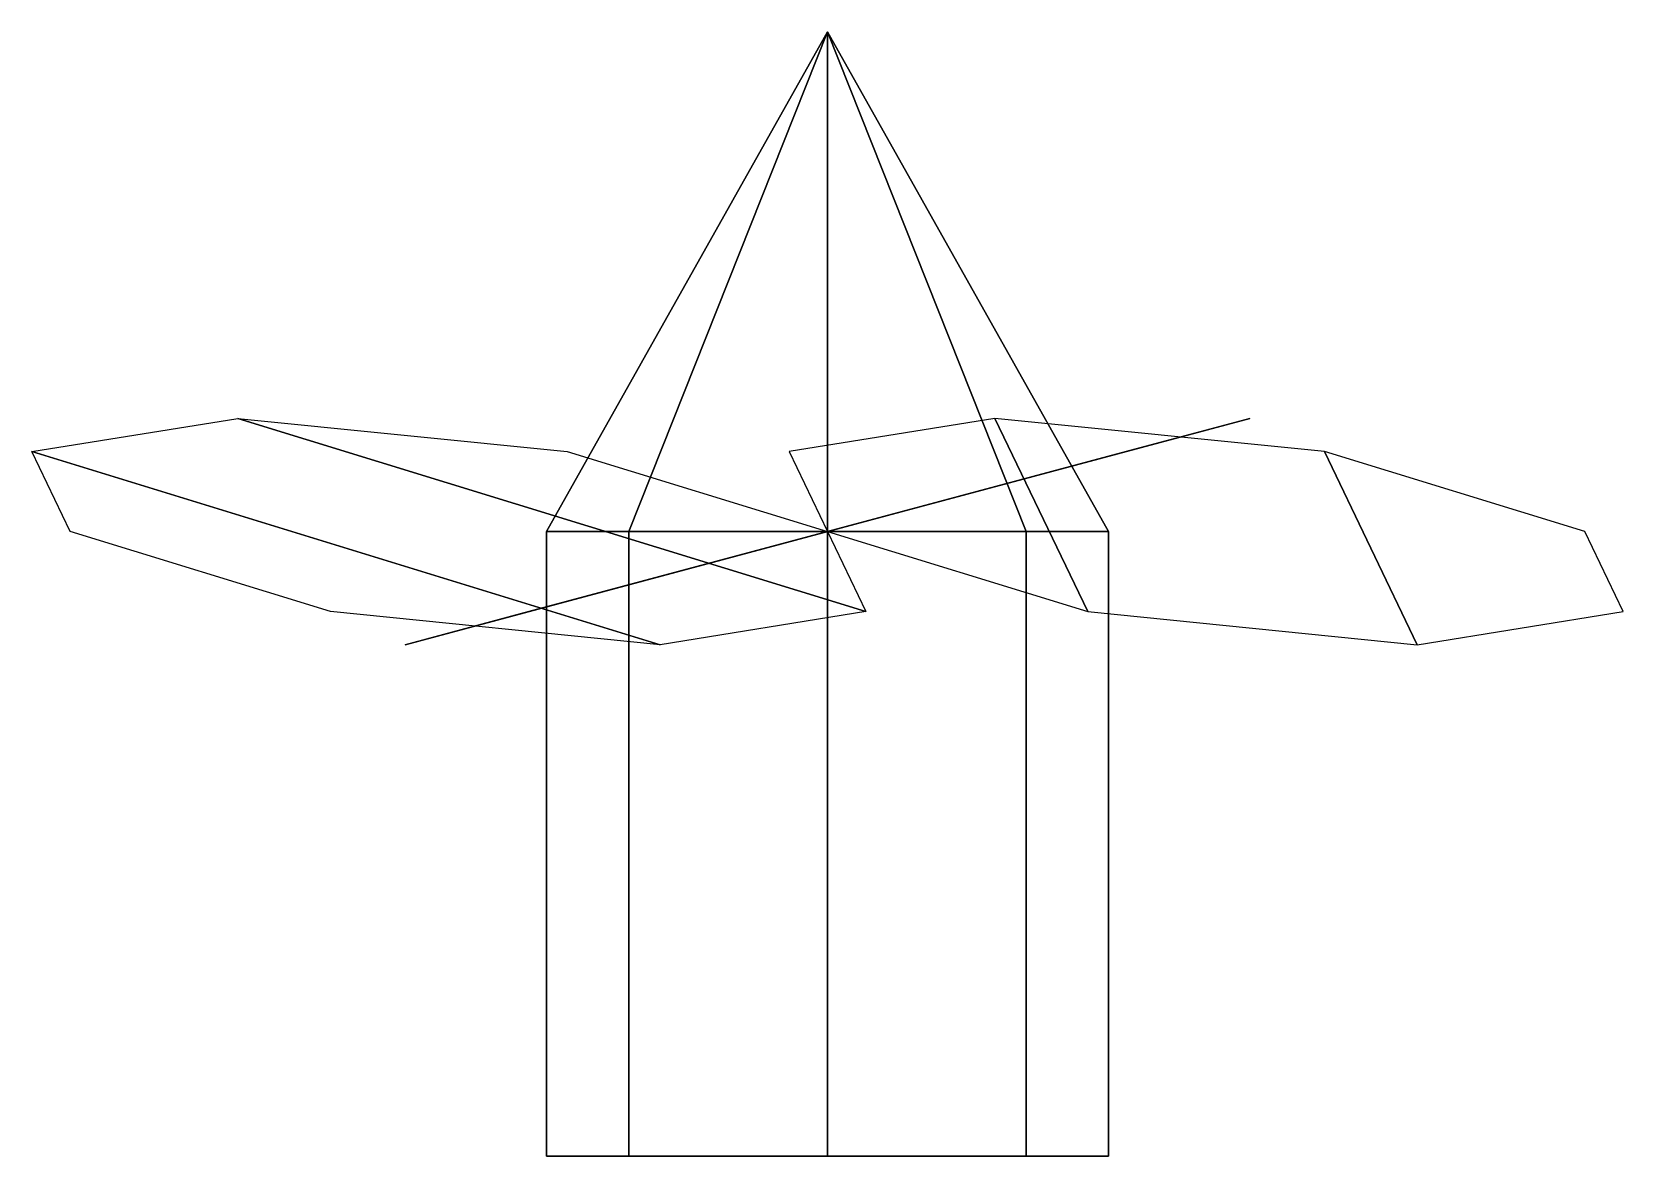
# Model space of a CAD drawing. Extents: x -0.127 to 0.127, y 5.07 to 5.25.
import ezdxf

# ---------------------------------------------------------------- set-up
doc = ezdxf.new("R2010")
doc.units = 0
doc.layers.add('PROPELLER', color=1, linetype='CONTINUOUS')

msp = doc.modelspace()

# ---------------------------------------------------------------- linework, layer by layer
at = {"layer": 'PROPELLER'}
for points in [[(-0.045, 5.17), (-0.03182, 5.17, 0.03182), (0, 5.25)], [(-0.03182, 5.17, -0.03182), (-0.045, 5.17), (0, 5.25)], [(-0.03182, 5.17, 0.03182), (0, 5.17, 0.045), (0, 5.25)], [(0, 5.17, -0.045), (-0.03182, 5.17, -0.03182), (0, 5.25)], [(0.03182, 5.17, 0.03182), (0.045, 5.17), (0, 5.25)], [(0, 5.17, 0.045), (0.03182, 5.17, 0.03182), (0, 5.25)], [(0.03182, 5.17, -0.03182), (0, 5.17, -0.045), (0, 5.25)], [(0.045, 5.17), (0.03182, 5.17, -0.03182), (0, 5.25)], [(-0.09443, 5.18812, 0.02356), (0.00615, 5.15719, -0.05166), (-0.02681, 5.15188, -0.09356), (-0.12739, 5.18281, -0.01834)], [(-0.04166, 5.18281, 0.03115), (0, 5.17), (0.00615, 5.15719, -0.05166), (-0.09443, 5.18812, 0.02356)], [(0.06761, 5.18812, 0.07), (-0.04781, 5.15719, 0.0205), (-0.06761, 5.15188, 0.07), (0.04781, 5.18281, 0.1195)], [(0.04781, 5.18281, 0.0205), (0, 5.17), (-0.04781, 5.15719, 0.0205), (0.06761, 5.18812, 0.07)], [(-0.00615, 5.18281, -0.05166), (0, 5.17), (0.04166, 5.15719, 0.03115), (0.02681, 5.18812, -0.09356)], [(0.02681, 5.18812, -0.09356), (0.04166, 5.15719, 0.03115), (0.09443, 5.15188, 0.02356), (0.07958, 5.18281, -0.10115)], [(-0.12739, 5.18281, -0.01834), (-0.02681, 5.15188, -0.09356), (-0.07958, 5.15719, -0.10115), (-0.12124, 5.17, -0.07)], [(0.04781, 5.18281, 0.1195), (-0.06761, 5.15188, 0.07), (-0.04781, 5.15719, 0.1195), (0, 5.17, 0.14)], [(0.07958, 5.18281, -0.10115), (0.09443, 5.15188, 0.02356), (0.12739, 5.15719, -0.01834), (0.12124, 5.17, -0.07)], [(-0.045, 5.17), (-0.03182, 5.17, -0.03182), (-0.03182, 5.07, -0.03182), (-0.045, 5.07)], [(-0.03182, 5.17, 0.03182), (-0.045, 5.17), (-0.045, 5.07), (-0.03182, 5.07, 0.03182)], [(-0.03182, 5.17, -0.03182), (0, 5.17, -0.045), (0, 5.07, -0.045), (-0.03182, 5.07, -0.03182)], [(0, 5.17, 0.045), (-0.03182, 5.17, 0.03182), (-0.03182, 5.07, 0.03182), (0, 5.07, 0.045)], [(0, 5.17, -0.045), (0.03182, 5.17, -0.03182), (0.03182, 5.07, -0.03182), (0, 5.07, -0.045)], [(0.03182, 5.17, 0.03182), (0, 5.17, 0.045), (0, 5.07, 0.045), (0.03182, 5.07, 0.03182)], [(0.03182, 5.17, -0.03182), (0.045, 5.17), (0.045, 5.07), (0.03182, 5.07, -0.03182)], [(0.045, 5.17), (0.03182, 5.17, 0.03182), (0.03182, 5.07, 0.03182), (0.045, 5.07)]]:
    msp.add_3dface(points, dxfattribs=at)

doc.saveas('drawing.dxf')
